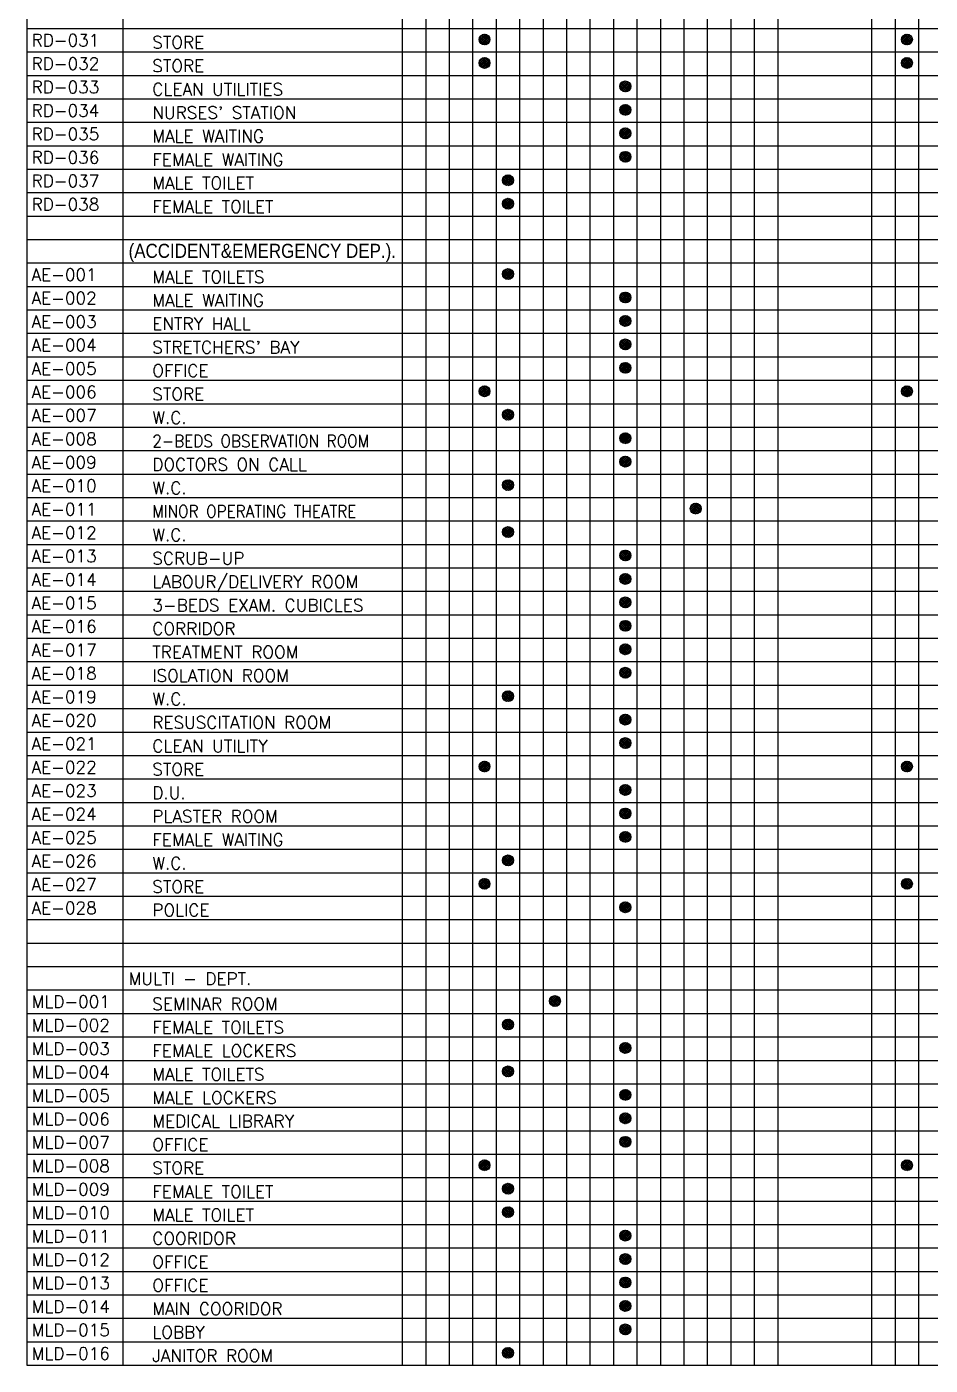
# Model space of a CAD drawing. Extents: x 290399 to 378179, y -92748 to -27662.
# Drawn here: x 290399 to 312344, y -92748 to -60217 of the extents above; entities that cross this region are included whole.
import ezdxf

# ---------------------------------------------------------------- set-up
doc = ezdxf.new("R2010")
doc.units = 0
doc.layers.get('0').update_dxf_attribs({"color": 4, "linetype": 'CONTINUOUS'})
doc.layers.add('TEXT', color=2, linetype='CONTINUOUS')
doc.styles.add('EBORD2', font='romand.shx')
doc.styles.add('STYLE1', font='')
doc.styles.get('STYLE1').set_extended_font_data('Andalus')

msp = doc.modelspace()

# ---------------------------------------------------------------- linework, layer by layer
at = {"color": 2}
for p, q in [((290399, -30233), (290399, -92748)), ((292734, -30233), (292734, -92748)), ((299519, -31943), (299519, -92748)), ((308639, -31943), (308639, -92748)), ((310919, -31943), (310919, -92748)), ((301386, -60540), (301531, -60396)), ((301391, -60489), (301480, -60401)), ((301555, -60654), (301391, -60490)), ((301395, -60577), (301568, -60405)), ((301587, -60640), (301405, -60458)), ((301412, -60607), (301597, -60421)), ((301613, -60620), (301426, -60433)), ((301435, -60630), (301621, -60444)), ((301633, -60594), (301452, -60413)), ((301463, -60648), (301638, -60472)), ((301646, -60561), (301485, -60399)), ((301650, -60519), (301527, -60395)), ((301618, -60441), (301605, -60427)), ((311647, -60509), (311759, -60396)), ((311648, -60553), (311804, -60398)), ((311833, -60648), (311658, -60473)), ((311660, -60588), (311838, -60410)), ((311861, -60630), (311675, -60444)), ((311679, -60615), (311866, -60428)), ((311884, -60607), (311699, -60422)), ((311703, -60637), (311887, -60453)), ((311901, -60577), (311728, -60405)), ((311734, -60652), (311903, -60483)), ((311910, -60541), (311765, -60396)), ((311905, -60490), (311816, -60401)), ((301515, -60660), (301386, -60531)), ((301449, -60640), (301405, -60596)), ((301499, -60658), (301649, -60508)), ((301546, -60657), (301647, -60556)), ((311797, -60658), (311647, -60508)), ((311749, -60657), (311649, -60556)), ((311773, -60660), (311910, -60522)), ((311828, -60650), (311901, -60578)), ((301386, -61110), (301531, -60966)), ((301515, -61230), (301386, -61101)), ((301391, -61059), (301480, -60971)), ((301555, -61224), (301391, -61060)), ((301395, -61147), (301568, -60975)), ((301587, -61210), (301405, -61028)), ((301412, -61177), (301597, -60991)), ((301613, -61190), (301426, -61003)), ((301435, -61200), (301621, -61014)), ((301633, -61164), (301452, -60983)), ((301463, -61218), (301638, -61042)), ((301646, -61131), (301485, -60969)), ((301499, -61228), (301649, -61078)), ((301650, -61089), (301527, -60965)), ((301546, -61227), (301647, -61126)), ((301618, -61011), (301605, -60997)), ((311647, -61079), (311759, -60966)), ((311797, -61228), (311647, -61078)), ((311648, -61123), (311804, -60968)), ((311749, -61227), (311649, -61126)), ((311833, -61218), (311658, -61043)), ((311660, -61158), (311838, -60980)), ((311861, -61200), (311675, -61014)), ((311679, -61185), (311866, -60998)), ((311884, -61177), (311699, -60992)), ((311703, -61207), (311887, -61023)), ((311901, -61147), (311728, -60975)), ((311734, -61222), (311903, -61053)), ((311910, -61111), (311765, -60966)), ((311773, -61230), (311910, -61092)), ((311905, -61060), (311816, -60971)), ((311828, -61220), (311901, -61148)), ((301449, -61210), (301405, -61166)), ((304806, -61662), (304933, -61535)), ((304918, -61798), (304807, -61687)), ((304963, -61797), (304808, -61642)), ((304811, -61703), (304974, -61540)), ((304998, -61786), (304820, -61608)), ((304825, -61736), (305006, -61554)), ((304828, -61594), (304865, -61557)), ((305025, -61767), (304838, -61580)), ((304845, -61761), (305032, -61574)), ((305047, -61743), (304863, -61559)), ((304871, -61781), (305052, -61600)), ((305063, -61712), (304893, -61543)), ((304903, -61795), (305066, -61633)), ((305070, -61674), (304932, -61535)), ((304945, -61800), (305070, -61674)), ((305061, -61619), (304987, -61544)), ((305017, -61774), (305045, -61746)), ((304806, -62232), (304933, -62105)), ((304811, -62273), (304974, -62110)), ((304825, -62306), (305006, -62124)), ((304828, -62164), (304865, -62127)), ((305047, -62313), (304863, -62129)), ((305063, -62282), (304893, -62113)), ((305070, -62244), (304932, -62105)), ((305061, -62189), (304987, -62114)), ((304918, -62368), (304807, -62257)), ((304963, -62367), (304808, -62212)), ((304998, -62356), (304820, -62178)), ((305025, -62337), (304838, -62150)), ((304845, -62331), (305032, -62144)), ((304871, -62351), (305052, -62170)), ((304903, -62365), (305066, -62203)), ((304945, -62370), (305070, -62244)), ((305017, -62344), (305045, -62316)), ((304806, -62802), (304933, -62675)), ((304963, -62937), (304808, -62782)), ((304811, -62843), (304974, -62680)), ((304998, -62926), (304820, -62748)), ((304825, -62876), (305006, -62694)), ((304828, -62734), (304865, -62697)), ((305025, -62907), (304838, -62720)), ((304845, -62901), (305032, -62714)), ((305047, -62883), (304863, -62699)), ((304871, -62921), (305052, -62740)), ((305063, -62852), (304893, -62683)), ((304903, -62935), (305066, -62773)), ((305070, -62814), (304932, -62675)), ((305061, -62759), (304987, -62684)), ((304918, -62938), (304807, -62827)), ((304945, -62940), (305070, -62814)), ((305017, -62914), (305045, -62886)), ((304806, -63372), (304933, -63245)), ((304918, -63508), (304807, -63397)), ((304963, -63507), (304808, -63352)), ((304811, -63413), (304974, -63250)), ((304998, -63496), (304820, -63318)), ((304825, -63446), (305006, -63264)), ((304828, -63304), (304865, -63267)), ((305025, -63477), (304838, -63290)), ((304845, -63471), (305032, -63284)), ((305047, -63453), (304863, -63269)), ((304871, -63491), (305052, -63310)), ((305063, -63422), (304893, -63253)), ((304903, -63505), (305066, -63343)), ((305070, -63384), (304932, -63245)), ((304945, -63510), (305070, -63384)), ((305061, -63329), (304987, -63254)), ((305017, -63484), (305045, -63456)), ((301956, -63943), (302084, -63815)), ((302102, -64079), (301956, -63934)), ((301961, -63984), (302125, -63820)), ((302051, -64075), (301961, -63984)), ((302139, -64070), (301966, -63897)), ((301975, -64016), (302157, -63834)), ((301977, -63876), (302016, -63836)), ((302168, -64053), (301983, -63868)), ((301995, -64042), (302182, -63855)), ((302191, -64030), (302005, -63844)), ((302021, -64062), (302202, -63881)), ((302209, -64002), (302034, -63827)), ((302054, -64075), (302216, -63913)), ((302219, -63966), (302070, -63816)), ((302096, -64080), (302220, -63955)), ((302217, -63918), (302118, -63818)), ((302169, -64052), (302193, -64028)), ((301956, -64513), (302084, -64385)), ((301961, -64554), (302125, -64390)), ((301975, -64586), (302157, -64404)), ((301977, -64446), (302016, -64406)), ((302209, -64572), (302034, -64397)), ((302219, -64536), (302070, -64386)), ((302217, -64488), (302118, -64388)), ((302102, -64649), (301956, -64504)), ((302051, -64645), (301961, -64554)), ((302139, -64640), (301966, -64467)), ((302168, -64623), (301983, -64438)), ((301995, -64612), (302182, -64425)), ((302191, -64600), (302005, -64414)), ((302021, -64632), (302202, -64451)), ((302054, -64645), (302216, -64483)), ((302096, -64650), (302220, -64525)), ((302169, -64622), (302193, -64598)), ((301956, -66223), (302084, -66095)), ((302102, -66359), (301956, -66214)), ((301961, -66264), (302125, -66100)), ((302051, -66355), (301961, -66264)), ((302139, -66350), (301966, -66177)), ((301975, -66296), (302157, -66114)), ((301977, -66156), (302016, -66116)), ((302168, -66333), (301983, -66148)), ((301995, -66322), (302182, -66135)), ((302191, -66310), (302005, -66124)), ((302021, -66342), (302202, -66161)), ((302209, -66282), (302034, -66107)), ((302054, -66355), (302216, -66193)), ((302219, -66246), (302070, -66096)), ((302096, -66360), (302220, -66235)), ((302217, -66198), (302118, -66098)), ((302169, -66332), (302193, -66308)), ((304806, -66792), (304933, -66665)), ((304811, -66833), (304974, -66670)), ((304825, -66866), (305006, -66684)), ((304828, -66724), (304865, -66687)), ((305063, -66842), (304893, -66673)), ((305070, -66804), (304932, -66665)), ((305061, -66749), (304987, -66674)), ((304918, -66928), (304807, -66817)), ((304963, -66927), (304808, -66772)), ((304998, -66916), (304820, -66738)), ((305025, -66897), (304838, -66710)), ((304845, -66891), (305032, -66704)), ((305047, -66873), (304863, -66689)), ((304871, -66911), (305052, -66730)), ((304903, -66925), (305066, -66763)), ((304945, -66930), (305070, -66804)), ((305017, -66904), (305045, -66876)), ((304806, -67362), (304933, -67235)), ((304811, -67403), (304974, -67240)), ((304998, -67486), (304820, -67308)), ((304825, -67436), (305006, -67254)), ((304828, -67294), (304865, -67257)), ((305025, -67467), (304838, -67280)), ((304845, -67461), (305032, -67274)), ((305047, -67443), (304863, -67259)), ((304871, -67481), (305052, -67300)), ((305063, -67412), (304893, -67243)), ((304903, -67495), (305066, -67333)), ((305070, -67374), (304932, -67235)), ((305061, -67319), (304987, -67244)), ((304918, -67498), (304807, -67387)), ((304963, -67497), (304808, -67342)), ((304945, -67500), (305070, -67374)), ((305017, -67474), (305045, -67446)), ((304806, -67932), (304933, -67805)), ((304918, -68068), (304807, -67957)), ((304963, -68067), (304808, -67912)), ((304811, -67973), (304974, -67810)), ((304998, -68056), (304820, -67878)), ((304825, -68006), (305006, -67824)), ((304828, -67864), (304865, -67827)), ((305025, -68037), (304838, -67850)), ((304845, -68031), (305032, -67844)), ((305047, -68013), (304863, -67829)), ((304871, -68051), (305052, -67870)), ((305063, -67982), (304893, -67813)), ((304903, -68065), (305066, -67903)), ((305070, -67944), (304932, -67805)), ((304945, -68070), (305070, -67944)), ((305061, -67889), (304987, -67814)), ((305017, -68044), (305045, -68016)), ((304806, -68502), (304933, -68375)), ((304918, -68638), (304807, -68527)), ((304963, -68637), (304808, -68482)), ((304811, -68543), (304974, -68380)), ((304998, -68626), (304820, -68448)), ((304825, -68576), (305006, -68394)), ((304828, -68434), (304865, -68397)), ((305025, -68607), (304838, -68420)), ((304845, -68601), (305032, -68414)), ((305047, -68583), (304863, -68399)), ((304871, -68621), (305052, -68440)), ((305063, -68552), (304893, -68383)), ((304903, -68635), (305066, -68473)), ((305070, -68514), (304932, -68375)), ((304945, -68640), (305070, -68514)), ((305061, -68459), (304987, -68384)), ((305017, -68614), (305045, -68586)), ((301386, -69090), (301531, -68946)), ((301391, -69039), (301480, -68951)), ((301395, -69127), (301568, -68955)), ((301633, -69144), (301452, -68963)), ((301646, -69111), (301485, -68949)), ((301650, -69069), (301527, -68945)), ((311647, -69059), (311759, -68946)), ((311648, -69103), (311804, -68948)), ((311660, -69138), (311838, -68960)), ((311901, -69127), (311728, -68955)), ((311910, -69091), (311765, -68946)), ((311905, -69040), (311816, -68951)), ((301515, -69210), (301386, -69081)), ((301555, -69204), (301391, -69040)), ((301587, -69190), (301405, -69008)), ((301449, -69190), (301405, -69146)), ((301412, -69157), (301597, -68971)), ((301613, -69170), (301426, -68983)), ((301435, -69180), (301621, -68994)), ((301463, -69198), (301638, -69022)), ((301499, -69208), (301649, -69058)), ((301546, -69207), (301647, -69106)), ((301618, -68991), (301605, -68977)), ((311797, -69208), (311647, -69058)), ((311749, -69207), (311649, -69106)), ((311833, -69198), (311658, -69023)), ((311861, -69180), (311675, -68994)), ((311679, -69165), (311866, -68978)), ((311884, -69157), (311699, -68972)), ((311703, -69187), (311887, -69003)), ((311734, -69202), (311903, -69033)), ((311773, -69210), (311910, -69072)), ((311828, -69200), (311901, -69128)), ((301956, -69643), (302084, -69515)), ((301961, -69684), (302125, -69520)), ((302139, -69770), (301966, -69597)), ((301975, -69716), (302157, -69534)), ((301977, -69576), (302016, -69536)), ((302168, -69753), (301983, -69568)), ((301995, -69742), (302182, -69555)), ((302191, -69730), (302005, -69544)), ((302021, -69762), (302202, -69581)), ((302209, -69702), (302034, -69527)), ((302054, -69775), (302216, -69613)), ((302219, -69666), (302070, -69516)), ((302217, -69618), (302118, -69518)), ((302102, -69779), (301956, -69634)), ((302051, -69775), (301961, -69684)), ((302096, -69780), (302220, -69655)), ((302169, -69752), (302193, -69728)), ((304806, -70212), (304933, -70085)), ((304918, -70348), (304807, -70237)), ((304963, -70347), (304808, -70192)), ((304811, -70253), (304974, -70090)), ((304998, -70336), (304820, -70158)), ((304825, -70286), (305006, -70104)), ((304828, -70144), (304865, -70107)), ((305025, -70317), (304838, -70130)), ((304845, -70311), (305032, -70124)), ((305047, -70293), (304863, -70109)), ((304871, -70331), (305052, -70150)), ((305063, -70262), (304893, -70093)), ((304903, -70345), (305066, -70183)), ((305070, -70224), (304932, -70085)), ((304945, -70350), (305070, -70224)), ((305061, -70169), (304987, -70094)), ((305017, -70324), (305045, -70296)), ((304806, -70782), (304933, -70655)), ((304918, -70918), (304807, -70807)), ((304963, -70917), (304808, -70762)), ((304811, -70823), (304974, -70660)), ((304998, -70906), (304820, -70728)), ((304825, -70856), (305006, -70674)), ((304828, -70714), (304865, -70677)), ((305025, -70887), (304838, -70700)), ((304845, -70881), (305032, -70694)), ((305047, -70863), (304863, -70679)), ((304871, -70901), (305052, -70720)), ((305063, -70832), (304893, -70663)), ((304903, -70915), (305066, -70753)), ((305070, -70794), (304932, -70655)), ((304945, -70920), (305070, -70794)), ((305061, -70739), (304987, -70664)), ((305017, -70894), (305045, -70866)), ((301956, -71353), (302084, -71225)), ((301961, -71394), (302125, -71230)), ((302209, -71412), (302034, -71237)), ((302219, -71376), (302070, -71226)), ((302217, -71328), (302118, -71228)), ((302102, -71489), (301956, -71344)), ((302051, -71485), (301961, -71394)), ((302139, -71480), (301966, -71307)), ((301975, -71426), (302157, -71244)), ((301977, -71286), (302016, -71246)), ((302168, -71463), (301983, -71278)), ((301995, -71452), (302182, -71265)), ((302191, -71440), (302005, -71254)), ((302021, -71472), (302202, -71291)), ((302054, -71485), (302216, -71323)), ((302096, -71490), (302220, -71365)), ((302169, -71462), (302193, -71438)), ((306517, -71943), (306664, -71796)), ((306517, -71943), (306664, -71796)), ((306520, -71893), (306614, -71800)), ((306520, -71893), (306614, -71800)), ((306686, -72054), (306521, -71890)), ((306686, -72054), (306521, -71890)), ((306526, -71979), (306700, -71806)), ((306526, -71979), (306700, -71806)), ((306718, -72040), (306535, -71858)), ((306718, -72040), (306535, -71858)), ((306543, -72008), (306729, -71823)), ((306543, -72008), (306729, -71823)), ((306743, -72020), (306556, -71832)), ((306743, -72020), (306556, -71832)), ((306566, -72032), (306752, -71846)), ((306566, -72032), (306752, -71846)), ((306763, -71993), (306582, -71813)), ((306763, -71993), (306582, -71813)), ((306595, -72049), (306769, -71875)), ((306595, -72049), (306769, -71875)), ((306776, -71961), (306615, -71799)), ((306776, -71961), (306615, -71799)), ((306780, -71919), (306657, -71795)), ((306780, -71919), (306657, -71795)), ((306745, -71837), (306738, -71830)), ((306745, -71837), (306738, -71830)), ((306645, -72060), (306516, -71931)), ((306645, -72060), (306516, -71931)), ((306580, -72041), (306535, -71995)), ((306580, -72041), (306535, -71995)), ((306631, -72059), (306779, -71911)), ((306631, -72059), (306779, -71911)), ((306680, -72056), (306776, -71960)), ((306680, -72056), (306776, -71960)), ((301956, -72493), (302084, -72365)), ((302102, -72629), (301956, -72484)), ((301961, -72534), (302125, -72370)), ((302051, -72625), (301961, -72534)), ((302139, -72620), (301966, -72447)), ((301975, -72566), (302157, -72384)), ((301977, -72426), (302016, -72386)), ((302168, -72603), (301983, -72418)), ((301995, -72592), (302182, -72405)), ((302191, -72580), (302005, -72394)), ((302021, -72612), (302202, -72431)), ((302209, -72552), (302034, -72377)), ((302054, -72625), (302216, -72463)), ((302219, -72516), (302070, -72366)), ((302096, -72630), (302220, -72505)), ((302217, -72468), (302118, -72368)), ((302169, -72602), (302193, -72578)), ((304806, -73062), (304933, -72935)), ((304918, -73198), (304807, -73087)), ((304963, -73197), (304808, -73042)), ((304811, -73103), (304974, -72940)), ((304998, -73186), (304820, -73008)), ((304825, -73136), (305006, -72954)), ((304828, -72994), (304865, -72957)), ((305025, -73167), (304838, -72980)), ((304845, -73161), (305032, -72974)), ((305047, -73143), (304863, -72959)), ((304871, -73181), (305052, -73000)), ((305063, -73112), (304893, -72943)), ((304903, -73195), (305066, -73033)), ((305070, -73074), (304932, -72935)), ((304945, -73200), (305070, -73074)), ((305061, -73019), (304987, -72944)), ((305017, -73174), (305045, -73146)), ((304806, -73632), (304933, -73505)), ((304811, -73673), (304974, -73510)), ((305063, -73682), (304893, -73513)), ((305070, -73644), (304932, -73505)), ((305061, -73589), (304987, -73514)), ((304918, -73768), (304807, -73657)), ((304963, -73767), (304808, -73612)), ((304998, -73756), (304820, -73578)), ((304825, -73706), (305006, -73524)), ((304828, -73564), (304865, -73527)), ((305025, -73737), (304838, -73550)), ((304845, -73731), (305032, -73544)), ((305047, -73713), (304863, -73529)), ((304871, -73751), (305052, -73570)), ((304903, -73765), (305066, -73603)), ((304945, -73770), (305070, -73644)), ((305017, -73744), (305045, -73716)), ((304806, -74202), (304933, -74075)), ((304811, -74243), (304974, -74080)), ((304998, -74326), (304820, -74148)), ((304825, -74276), (305006, -74094)), ((304828, -74134), (304865, -74097)), ((305025, -74307), (304838, -74120)), ((304845, -74301), (305032, -74114)), ((305047, -74283), (304863, -74099)), ((304871, -74321), (305052, -74140)), ((305063, -74252), (304893, -74083)), ((305070, -74214), (304932, -74075)), ((305061, -74159), (304987, -74084)), ((304918, -74338), (304807, -74227)), ((304963, -74337), (304808, -74182)), ((304903, -74335), (305066, -74173)), ((304945, -74340), (305070, -74214)), ((305017, -74314), (305045, -74286)), ((304806, -74772), (304933, -74645)), ((304918, -74908), (304807, -74797)), ((304963, -74907), (304808, -74752)), ((304811, -74813), (304974, -74650)), ((304998, -74896), (304820, -74718)), ((304825, -74846), (305006, -74664)), ((304828, -74704), (304865, -74667)), ((305025, -74877), (304838, -74690)), ((304845, -74871), (305032, -74684)), ((305047, -74853), (304863, -74669)), ((304871, -74891), (305052, -74710)), ((305063, -74822), (304893, -74653)), ((304903, -74905), (305066, -74743)), ((305070, -74784), (304932, -74645)), ((304945, -74910), (305070, -74784)), ((305061, -74729), (304987, -74654)), ((305017, -74884), (305045, -74856)), ((304806, -75342), (304933, -75215)), ((304918, -75478), (304807, -75367)), ((304963, -75477), (304808, -75322)), ((304811, -75383), (304974, -75220)), ((304998, -75466), (304820, -75288)), ((304825, -75416), (305006, -75234)), ((304828, -75274), (304865, -75237)), ((305025, -75447), (304838, -75260)), ((304845, -75441), (305032, -75254)), ((305047, -75423), (304863, -75239)), ((304871, -75461), (305052, -75280)), ((305063, -75392), (304893, -75223)), ((304903, -75475), (305066, -75313)), ((305070, -75354), (304932, -75215)), ((304945, -75480), (305070, -75354)), ((305061, -75299), (304987, -75224)), ((305017, -75454), (305045, -75426)), ((304806, -75912), (304933, -75785)), ((304811, -75953), (304974, -75790)), ((305063, -75962), (304893, -75793)), ((305070, -75924), (304932, -75785)), ((305061, -75869), (304987, -75794)), ((304918, -76048), (304807, -75937)), ((304963, -76047), (304808, -75892)), ((304998, -76036), (304820, -75858)), ((304825, -75986), (305006, -75804)), ((304828, -75844), (304865, -75807)), ((305025, -76017), (304838, -75830)), ((304845, -76011), (305032, -75824)), ((305047, -75993), (304863, -75809)), ((304871, -76031), (305052, -75850)), ((304903, -76045), (305066, -75883)), ((304945, -76050), (305070, -75924)), ((305017, -76024), (305045, -75996)), ((301956, -76483), (302084, -76355)), ((301961, -76524), (302125, -76360)), ((302139, -76610), (301966, -76437)), ((301975, -76556), (302157, -76374)), ((301977, -76416), (302016, -76376)), ((302168, -76593), (301983, -76408)), ((301995, -76582), (302182, -76395)), ((302191, -76570), (302005, -76384)), ((302021, -76602), (302202, -76421)), ((302209, -76542), (302034, -76367)), ((302219, -76506), (302070, -76356)), ((302217, -76458), (302118, -76358)), ((302102, -76619), (301956, -76474)), ((302051, -76615), (301961, -76524)), ((302054, -76615), (302216, -76453)), ((302096, -76620), (302220, -76495)), ((302169, -76592), (302193, -76568)), ((304806, -77052), (304933, -76925)), ((304918, -77188), (304807, -77077)), ((304963, -77187), (304808, -77032)), ((304811, -77093), (304974, -76930)), ((304998, -77176), (304820, -76998)), ((304825, -77126), (305006, -76944)), ((304828, -76984), (304865, -76947)), ((305025, -77157), (304838, -76970)), ((304845, -77151), (305032, -76964)), ((305047, -77133), (304863, -76949)), ((304871, -77171), (305052, -76990)), ((305063, -77102), (304893, -76933)), ((304903, -77185), (305066, -77023)), ((305070, -77064), (304932, -76925)), ((304945, -77190), (305070, -77064)), ((305061, -77009), (304987, -76934)), ((305017, -77164), (305045, -77136)), ((304806, -77622), (304933, -77495)), ((304918, -77758), (304807, -77647)), ((304963, -77757), (304808, -77602)), ((304811, -77663), (304974, -77500)), ((304998, -77746), (304820, -77568)), ((304825, -77696), (305006, -77514)), ((304828, -77554), (304865, -77517)), ((305025, -77727), (304838, -77540)), ((304845, -77721), (305032, -77534)), ((305047, -77703), (304863, -77519)), ((304871, -77741), (305052, -77560)), ((305063, -77672), (304893, -77503)), ((304903, -77755), (305066, -77593)), ((305070, -77634), (304932, -77495)), ((304945, -77760), (305070, -77634)), ((305061, -77579), (304987, -77504)), ((305017, -77734), (305045, -77706)), ((301386, -78210), (301531, -78066)), ((301391, -78159), (301480, -78071)), ((301646, -78231), (301485, -78069)), ((301650, -78189), (301527, -78065)), ((311647, -78179), (311759, -78066)), ((311648, -78223), (311804, -78068)), ((311910, -78211), (311765, -78066)), ((311905, -78160), (311816, -78071)), ((301515, -78330), (301386, -78201)), ((301555, -78324), (301391, -78160)), ((301395, -78247), (301568, -78075)), ((301587, -78310), (301405, -78128)), ((301449, -78310), (301405, -78266)), ((301412, -78277), (301597, -78091)), ((301613, -78290), (301426, -78103)), ((301435, -78300), (301621, -78114)), ((301633, -78264), (301452, -78083)), ((301463, -78318), (301638, -78142)), ((301499, -78328), (301649, -78178)), ((301546, -78327), (301647, -78226)), ((301618, -78111), (301605, -78097)), ((311797, -78328), (311647, -78178)), ((311749, -78327), (311649, -78226)), ((311833, -78318), (311658, -78143)), ((311660, -78258), (311838, -78080)), ((311861, -78300), (311675, -78114)), ((311679, -78285), (311866, -78098)), ((311884, -78277), (311699, -78092)), ((311703, -78307), (311887, -78123)), ((311901, -78247), (311728, -78075)), ((311734, -78322), (311903, -78153)), ((311773, -78330), (311910, -78192)), ((311828, -78320), (311901, -78248)), ((304806, -78762), (304933, -78635)), ((304811, -78803), (304974, -78640)), ((304998, -78886), (304820, -78708)), ((304825, -78836), (305006, -78654)), ((304828, -78694), (304865, -78657)), ((305025, -78867), (304838, -78680)), ((304845, -78861), (305032, -78674)), ((305047, -78843), (304863, -78659)), ((304871, -78881), (305052, -78700)), ((305063, -78812), (304893, -78643)), ((305070, -78774), (304932, -78635)), ((305061, -78719), (304987, -78644)), ((304918, -78898), (304807, -78787)), ((304963, -78897), (304808, -78742)), ((304903, -78895), (305066, -78733)), ((304945, -78900), (305070, -78774)), ((305017, -78874), (305045, -78846)), ((304806, -79332), (304933, -79205)), ((304918, -79468), (304807, -79357)), ((304963, -79467), (304808, -79312)), ((304811, -79373), (304974, -79210)), ((304998, -79456), (304820, -79278)), ((304825, -79406), (305006, -79224)), ((304828, -79264), (304865, -79227)), ((305025, -79437), (304838, -79250)), ((304845, -79431), (305032, -79244)), ((305047, -79413), (304863, -79229)), ((304871, -79451), (305052, -79270)), ((305063, -79382), (304893, -79213)), ((304903, -79465), (305066, -79303)), ((305070, -79344), (304932, -79205)), ((304945, -79470), (305070, -79344)), ((305061, -79289), (304987, -79214)), ((305017, -79444), (305045, -79416)), ((304806, -79902), (304933, -79775)), ((304918, -80038), (304807, -79927)), ((304963, -80037), (304808, -79882)), ((304811, -79943), (304974, -79780)), ((304998, -80026), (304820, -79848)), ((304825, -79976), (305006, -79794)), ((304828, -79834), (304865, -79797)), ((305025, -80007), (304838, -79820)), ((304845, -80001), (305032, -79814)), ((305047, -79983), (304863, -79799)), ((304871, -80021), (305052, -79840)), ((305063, -79952), (304893, -79783)), ((304903, -80035), (305066, -79873)), ((305070, -79914), (304932, -79775)), ((304945, -80040), (305070, -79914)), ((305061, -79859), (304987, -79784)), ((305017, -80014), (305045, -79986)), ((301956, -80473), (302084, -80345)), ((301961, -80514), (302125, -80350)), ((302219, -80496), (302070, -80346)), ((302217, -80448), (302118, -80348)), ((302102, -80609), (301956, -80464)), ((302051, -80605), (301961, -80514)), ((302139, -80600), (301966, -80427)), ((301975, -80546), (302157, -80364)), ((301977, -80406), (302016, -80366)), ((302168, -80583), (301983, -80398)), ((301995, -80572), (302182, -80385)), ((302191, -80560), (302005, -80374)), ((302021, -80592), (302202, -80411)), ((302209, -80532), (302034, -80357)), ((302054, -80605), (302216, -80443)), ((302096, -80610), (302220, -80485)), ((302169, -80582), (302193, -80558)), ((301386, -81060), (301531, -80916)), ((301391, -81009), (301480, -80921)), ((301395, -81097), (301568, -80925)), ((301587, -81160), (301405, -80978)), ((301412, -81127), (301597, -80941)), ((301613, -81140), (301426, -80953)), ((301435, -81150), (301621, -80964)), ((301633, -81114), (301452, -80933)), ((301463, -81168), (301638, -80992)), ((301646, -81081), (301485, -80919)), ((301650, -81039), (301527, -80915)), ((301618, -80961), (301605, -80947)), ((311647, -81029), (311759, -80916)), ((311648, -81073), (311804, -80918)), ((311833, -81168), (311658, -80993)), ((311660, -81108), (311838, -80930)), ((311861, -81150), (311675, -80964)), ((311679, -81135), (311866, -80948)), ((311884, -81127), (311699, -80942)), ((311703, -81157), (311887, -80973)), ((311901, -81097), (311728, -80925)), ((311910, -81061), (311765, -80916)), ((311905, -81010), (311816, -80921)), ((301515, -81180), (301386, -81051)), ((301555, -81174), (301391, -81010)), ((301449, -81160), (301405, -81116)), ((301499, -81178), (301649, -81028)), ((301546, -81177), (301647, -81076)), ((311797, -81178), (311647, -81028)), ((311749, -81177), (311649, -81076)), ((311734, -81172), (311903, -81003)), ((311773, -81180), (311910, -81042)), ((311828, -81170), (311901, -81098)), ((304806, -81612), (304933, -81485)), ((304918, -81748), (304807, -81637)), ((304963, -81747), (304808, -81592)), ((304811, -81653), (304974, -81490)), ((304998, -81736), (304820, -81558)), ((304825, -81686), (305006, -81504)), ((304828, -81544), (304865, -81507)), ((305025, -81717), (304838, -81530)), ((304845, -81711), (305032, -81524)), ((305047, -81693), (304863, -81509)), ((304871, -81731), (305052, -81550)), ((305063, -81662), (304893, -81493)), ((304903, -81745), (305066, -81583)), ((305070, -81624), (304932, -81485)), ((304945, -81750), (305070, -81624)), ((305061, -81569), (304987, -81494)), ((305017, -81724), (305045, -81696)), ((303096, -83892), (303223, -83765)), ((303208, -84028), (303097, -83917)), ((303253, -84027), (303098, -83872)), ((303101, -83933), (303264, -83770)), ((303288, -84016), (303110, -83838)), ((303115, -83966), (303296, -83784)), ((303118, -83824), (303155, -83787)), ((303315, -83997), (303128, -83810)), ((303135, -83991), (303322, -83804)), ((303337, -83973), (303153, -83789)), ((303161, -84011), (303342, -83830)), ((303353, -83942), (303183, -83773)), ((303193, -84025), (303356, -83863)), ((303360, -83904), (303222, -83765)), ((303235, -84030), (303360, -83904)), ((303351, -83849), (303277, -83774)), ((303307, -84004), (303335, -83976)), ((301956, -84463), (302084, -84335)), ((302102, -84599), (301956, -84454)), ((301961, -84504), (302125, -84340)), ((302051, -84595), (301961, -84504)), ((302139, -84590), (301966, -84417)), ((301975, -84536), (302157, -84354)), ((301977, -84396), (302016, -84356)), ((302168, -84573), (301983, -84388)), ((301995, -84562), (302182, -84375)), ((302191, -84550), (302005, -84364)), ((302021, -84582), (302202, -84401)), ((302209, -84522), (302034, -84347)), ((302054, -84595), (302216, -84433)), ((302219, -84486), (302070, -84336)), ((302096, -84600), (302220, -84475)), ((302217, -84438), (302118, -84338)), ((302169, -84572), (302193, -84548)), ((304806, -85032), (304933, -84905)), ((305070, -85044), (304932, -84905)), ((304918, -85168), (304807, -85057)), ((304963, -85167), (304808, -85012)), ((304811, -85073), (304974, -84910)), ((304998, -85156), (304820, -84978)), ((304825, -85106), (305006, -84924)), ((304828, -84964), (304865, -84927)), ((305025, -85137), (304838, -84950)), ((304845, -85131), (305032, -84944)), ((305047, -85113), (304863, -84929)), ((304871, -85151), (305052, -84970)), ((305063, -85082), (304893, -84913)), ((304903, -85165), (305066, -85003)), ((304945, -85170), (305070, -85044)), ((305061, -84989), (304987, -84914)), ((305017, -85144), (305045, -85116)), ((301956, -85603), (302084, -85475)), ((301961, -85644), (302125, -85480)), ((301975, -85676), (302157, -85494)), ((301977, -85536), (302016, -85496)), ((302168, -85713), (301983, -85528)), ((301995, -85702), (302182, -85515)), ((302191, -85690), (302005, -85504)), ((302021, -85722), (302202, -85541)), ((302209, -85662), (302034, -85487)), ((302219, -85626), (302070, -85476)), ((302217, -85578), (302118, -85478)), ((302102, -85739), (301956, -85594)), ((302051, -85735), (301961, -85644)), ((302139, -85730), (301966, -85557)), ((302054, -85735), (302216, -85573)), ((302096, -85740), (302220, -85615)), ((302169, -85712), (302193, -85688)), ((304806, -86172), (304933, -86045)), ((304918, -86308), (304807, -86197)), ((304963, -86307), (304808, -86152)), ((304811, -86213), (304974, -86050)), ((304998, -86296), (304820, -86118)), ((304825, -86246), (305006, -86064)), ((304828, -86104), (304865, -86067)), ((305025, -86277), (304838, -86090)), ((304845, -86271), (305032, -86084)), ((305047, -86253), (304863, -86069)), ((304871, -86291), (305052, -86110)), ((305063, -86222), (304893, -86053)), ((304903, -86305), (305066, -86143)), ((305070, -86184), (304932, -86045)), ((304945, -86310), (305070, -86184)), ((305061, -86129), (304987, -86054)), ((305017, -86284), (305045, -86256)), ((304806, -86742), (304933, -86615)), ((304918, -86878), (304807, -86767)), ((304963, -86877), (304808, -86722)), ((304811, -86783), (304974, -86620)), ((304998, -86866), (304820, -86688)), ((304825, -86816), (305006, -86634)), ((304828, -86674), (304865, -86637)), ((305025, -86847), (304838, -86660)), ((304845, -86841), (305032, -86654)), ((305047, -86823), (304863, -86639)), ((304871, -86861), (305052, -86680)), ((305063, -86792), (304893, -86623)), ((304903, -86875), (305066, -86713)), ((305070, -86754), (304932, -86615)), ((304945, -86880), (305070, -86754)), ((305061, -86699), (304987, -86624)), ((305017, -86854), (305045, -86826)), ((304806, -87312), (304933, -87185)), ((304918, -87448), (304807, -87337)), ((304963, -87447), (304808, -87292)), ((304811, -87353), (304974, -87190)), ((304998, -87436), (304820, -87258)), ((304825, -87386), (305006, -87204)), ((304828, -87244), (304865, -87207)), ((305025, -87417), (304838, -87230)), ((304845, -87411), (305032, -87224)), ((305047, -87393), (304863, -87209)), ((304871, -87431), (305052, -87250)), ((305063, -87362), (304893, -87193)), ((304903, -87445), (305066, -87283)), ((305070, -87324), (304932, -87185)), ((304945, -87450), (305070, -87324)), ((305061, -87269), (304987, -87194)), ((305017, -87424), (305045, -87396)), ((301386, -87900), (301531, -87756)), ((301391, -87849), (301480, -87761)), ((301395, -87937), (301568, -87765)), ((301587, -88000), (301405, -87818)), ((301412, -87967), (301597, -87781)), ((301613, -87980), (301426, -87793)), ((301435, -87990), (301621, -87804)), ((301633, -87954), (301452, -87773)), ((301463, -88008), (301638, -87832)), ((301646, -87921), (301485, -87759)), ((301650, -87879), (301527, -87755)), ((301618, -87801), (301605, -87787)), ((311647, -87869), (311759, -87756)), ((311648, -87913), (311804, -87758)), ((311833, -88008), (311658, -87833)), ((311660, -87948), (311838, -87770)), ((311861, -87990), (311675, -87804)), ((311679, -87975), (311866, -87788)), ((311884, -87967), (311699, -87782)), ((311703, -87997), (311887, -87813)), ((311901, -87937), (311728, -87765)), ((311910, -87901), (311765, -87756)), ((311905, -87850), (311816, -87761)), ((301515, -88020), (301386, -87891)), ((301555, -88014), (301391, -87850)), ((301449, -88000), (301405, -87956)), ((301499, -88018), (301649, -87868)), ((301546, -88017), (301647, -87916)), ((311797, -88018), (311647, -87868)), ((311749, -88017), (311649, -87916)), ((311734, -88012), (311903, -87843)), ((311773, -88020), (311910, -87882)), ((311828, -88010), (311901, -87938)), ((301956, -88453), (302084, -88325)), ((302102, -88589), (301956, -88444)), ((301961, -88494), (302125, -88330)), ((302139, -88580), (301966, -88407)), ((301975, -88526), (302157, -88344)), ((301977, -88386), (302016, -88346)), ((302168, -88563), (301983, -88378)), ((301995, -88552), (302182, -88365)), ((302191, -88540), (302005, -88354)), ((302021, -88572), (302202, -88391)), ((302209, -88512), (302034, -88337)), ((302054, -88585), (302216, -88423)), ((302219, -88476), (302070, -88326)), ((302096, -88590), (302220, -88465)), ((302217, -88428), (302118, -88328)), ((302051, -88585), (301961, -88494)), ((302169, -88562), (302193, -88538)), ((301956, -89023), (302084, -88895)), ((302102, -89159), (301956, -89014)), ((301961, -89064), (302125, -88900)), ((302051, -89155), (301961, -89064)), ((302139, -89150), (301966, -88977)), ((301975, -89096), (302157, -88914)), ((301977, -88956), (302016, -88916)), ((302168, -89133), (301983, -88948)), ((301995, -89122), (302182, -88935)), ((302191, -89110), (302005, -88924)), ((302021, -89142), (302202, -88961)), ((302209, -89082), (302034, -88907)), ((302054, -89155), (302216, -88993)), ((302219, -89046), (302070, -88896)), ((302096, -89160), (302220, -89035)), ((302217, -88998), (302118, -88898)), ((302169, -89132), (302193, -89108)), ((304806, -89592), (304933, -89465)), ((304918, -89728), (304807, -89617)), ((304963, -89727), (304808, -89572)), ((304811, -89633), (304974, -89470)), ((304998, -89716), (304820, -89538)), ((304825, -89666), (305006, -89484)), ((304828, -89524), (304865, -89487)), ((305025, -89697), (304838, -89510)), ((304845, -89691), (305032, -89504)), ((305047, -89673), (304863, -89489)), ((304871, -89711), (305052, -89530)), ((305063, -89642), (304893, -89473)), ((304903, -89725), (305066, -89563)), ((305070, -89604), (304932, -89465)), ((304945, -89730), (305070, -89604)), ((305061, -89549), (304987, -89474)), ((305017, -89704), (305045, -89676)), ((304806, -90162), (304933, -90035)), ((304811, -90203), (304974, -90040)), ((304998, -90286), (304820, -90108)), ((304825, -90236), (305006, -90054)), ((304828, -90094), (304865, -90057)), ((305025, -90267), (304838, -90080)), ((304845, -90261), (305032, -90074)), ((305047, -90243), (304863, -90059)), ((304871, -90281), (305052, -90100)), ((305063, -90212), (304893, -90043)), ((305070, -90174), (304932, -90035)), ((305061, -90119), (304987, -90044)), ((304918, -90298), (304807, -90187)), ((304963, -90297), (304808, -90142)), ((304903, -90295), (305066, -90133)), ((304945, -90300), (305070, -90174)), ((305017, -90274), (305045, -90246)), ((304806, -90732), (304933, -90605)), ((304918, -90868), (304807, -90757)), ((304963, -90867), (304808, -90712)), ((304811, -90773), (304974, -90610)), ((304998, -90856), (304820, -90678)), ((304825, -90806), (305006, -90624)), ((304828, -90664), (304865, -90627)), ((305025, -90837), (304838, -90650)), ((304845, -90831), (305032, -90644)), ((305047, -90813), (304863, -90629)), ((304871, -90851), (305052, -90670)), ((305063, -90782), (304893, -90613)), ((304903, -90865), (305066, -90703)), ((305070, -90744), (304932, -90605)), ((304945, -90870), (305070, -90744)), ((305061, -90689), (304987, -90614)), ((305017, -90844), (305045, -90816)), ((304806, -91302), (304933, -91175)), ((304918, -91438), (304807, -91327)), ((304963, -91437), (304808, -91282)), ((304811, -91343), (304974, -91180)), ((304998, -91426), (304820, -91248)), ((304825, -91376), (305006, -91194)), ((304828, -91234), (304865, -91197)), ((305025, -91407), (304838, -91220)), ((304845, -91401), (305032, -91214)), ((305047, -91383), (304863, -91199)), ((304871, -91421), (305052, -91240)), ((305063, -91352), (304893, -91183)), ((304903, -91435), (305066, -91273)), ((305070, -91314), (304932, -91175)), ((304945, -91440), (305070, -91314)), ((305061, -91259), (304987, -91184)), ((305017, -91414), (305045, -91386)), ((304806, -91872), (304933, -91745)), ((304918, -92008), (304807, -91897)), ((304963, -92007), (304808, -91852)), ((304811, -91913), (304974, -91750)), ((304998, -91996), (304820, -91818)), ((304825, -91946), (305006, -91764)), ((304828, -91804), (304865, -91767)), ((305025, -91977), (304838, -91790)), ((304845, -91971), (305032, -91784)), ((305047, -91953), (304863, -91769)), ((304871, -91991), (305052, -91810)), ((305063, -91922), (304893, -91753)), ((304903, -92005), (305066, -91843)), ((305070, -91884), (304932, -91745)), ((304945, -92010), (305070, -91884)), ((305061, -91829), (304987, -91754)), ((305017, -91984), (305045, -91956)), ((301956, -92443), (302084, -92315)), ((301961, -92484), (302125, -92320)), ((301975, -92516), (302157, -92334)), ((301977, -92376), (302016, -92336)), ((302168, -92553), (301983, -92368)), ((301995, -92542), (302182, -92355)), ((302191, -92530), (302005, -92344)), ((302021, -92562), (302202, -92381)), ((302209, -92502), (302034, -92327)), ((302219, -92466), (302070, -92316)), ((302217, -92418), (302118, -92318)), ((302102, -92579), (301956, -92434)), ((302051, -92575), (301961, -92484)), ((302139, -92570), (301966, -92397)), ((302054, -92575), (302216, -92413)), ((302096, -92580), (302220, -92455)), ((302169, -92552), (302193, -92528)), ((290399, -92748), (378179, -92748))]:
    msp.add_line(p, q, dxfattribs=at)
at = {"color": 5}
for p, q in [((300089, -31943), (300089, -92748)), ((300659, -31943), (300659, -92748)), ((301229, -31943), (301229, -92748)), ((301799, -31943), (301799, -92748)), ((302369, -31943), (302369, -92748)), ((302939, -31943), (302939, -92748)), ((303509, -31943), (303509, -92748)), ((304079, -31943), (304079, -92748)), ((304649, -31943), (304649, -92748)), ((305219, -31943), (305219, -92748)), ((305789, -31943), (305789, -92748)), ((306359, -31943), (306359, -92748)), ((306929, -31943), (306929, -92748)), ((307499, -31943), (307499, -92748)), ((308069, -31943), (308069, -92748)), ((311489, -31943), (311489, -92748)), ((312059, -31943), (312059, -92748)), ((290399, -60258), (378179, -60258)), ((290399, -60828), (378179, -60828)), ((290399, -61398), (378179, -61398)), ((290399, -61968), (378179, -61968)), ((290399, -62538), (378179, -62538)), ((290399, -63108), (378179, -63108)), ((290399, -63678), (378179, -63678)), ((290399, -64248), (378179, -64248)), ((290399, -64818), (378179, -64818)), ((290399, -65388), (378179, -65388)), ((290399, -65958), (378179, -65958)), ((290399, -66528), (378179, -66528)), ((290399, -67098), (378179, -67098)), ((290399, -67668), (378179, -67668)), ((290399, -68238), (378179, -68238)), ((290399, -68808), (378179, -68808)), ((290399, -69378), (378179, -69378)), ((290399, -69948), (378179, -69948)), ((290399, -70518), (378179, -70518)), ((290399, -71088), (378179, -71088)), ((290399, -71658), (378179, -71658)), ((290399, -72228), (378179, -72228)), ((290399, -72798), (378179, -72798)), ((290399, -73368), (378179, -73368)), ((290399, -73938), (378179, -73938)), ((290399, -74508), (378179, -74508)), ((290399, -75078), (378179, -75078)), ((290399, -75648), (378179, -75648)), ((290399, -75648), (378179, -75648)), ((290399, -76218), (378179, -76218)), ((290399, -76788), (378179, -76788)), ((290399, -77358), (378179, -77358)), ((290399, -77358), (378179, -77358)), ((290399, -77928), (378179, -77928)), ((290399, -77928), (378179, -77928)), ((290399, -78498), (378179, -78498)), ((290399, -78498), (378179, -78498)), ((290399, -79068), (378179, -79068)), ((290399, -79068), (378179, -79068)), ((290399, -79638), (378179, -79638)), ((290399, -79638), (378179, -79638)), ((290399, -80208), (378179, -80208)), ((290399, -80778), (378179, -80778)), ((290399, -81348), (378179, -81348)), ((290399, -81918), (378179, -81918)), ((290399, -82488), (378179, -82488)), ((290399, -83058), (378179, -83058)), ((290399, -83628), (378179, -83628)), ((290399, -84198), (378179, -84198)), ((290399, -84768), (378179, -84768)), ((290399, -85338), (378179, -85338)), ((290399, -85908), (378179, -85908)), ((290399, -86478), (378179, -86478)), ((290399, -87048), (378179, -87048)), ((290399, -87618), (378179, -87618)), ((290399, -88188), (378179, -88188)), ((290399, -88758), (378179, -88758)), ((290399, -89328), (378179, -89328)), ((290399, -89898), (378179, -89898)), ((290399, -90468), (378179, -90468)), ((290399, -91038), (378179, -91038)), ((290399, -91608), (378179, -91608)), ((290399, -92178), (378179, -92178))]:
    msp.add_line(p, q, dxfattribs=at)
at = {"color": 2}
for centre in [(301518, -60527), (311778, -60527), (301518, -61097), (311778, -61097), (304938, -61667), (304938, -62237), (304938, -62807), (304938, -63377), (302088, -63947), (302088, -64517), (302088, -66227), (304938, -66797), (304938, -67367), (304938, -67937), (304938, -68507), (301518, -69077), (311778, -69077), (302088, -69647), (304938, -70217), (304938, -70787), (302088, -71357), (306648, -71927), (302088, -72497), (304938, -73067), (304938, -73637), (304938, -74207), (304938, -74777), (304938, -75347), (304938, -75917), (302088, -76487), (304938, -77057), (304938, -77627), (301518, -78197), (311778, -78197), (304938, -78767), (304938, -79337), (304938, -79907), (302088, -80477), (301518, -81047), (311778, -81047), (304938, -81617), (303228, -83897), (302088, -84467), (304938, -85037), (302088, -85607), (304938, -86177), (304938, -86747), (304938, -87317), (301518, -87887), (311778, -87887), (302088, -88457), (302088, -89027), (304938, -89597), (304938, -90167), (304938, -90737), (304938, -91307), (304938, -91877), (302088, -92447)]:
    msp.add_circle(centre, 132, dxfattribs=at)

# ---------------------------------------------------------------- texts
at = {"color": 2, "style": 'EBORD2'}
for s, p in [('RD-031', (290515, -60693)), ('STORE', (293448, -60746)), ('RD-032', (290515, -61263)), ('STORE', (293448, -61316)), ('RD-033', (290515, -61833)), ('CLEAN UTILITIES', (293448, -61886)), ('RD-034', (290515, -62403)), ("NURSES' STATION", (293448, -62456)), ('RD-035', (290515, -62973)), ('MALE WAITING', (293448, -63026)), ('RD-036', (290515, -63543)), ('FEMALE WAITING', (293448, -63596)), ('RD-037', (290515, -64113)), ('MALE TOILET', (293448, -64166)), ('RD-038', (290515, -64683)), ('FEMALE TOILET', (293448, -64736)), ('AE-001', (290515, -66393)), ('MALE TOILETS', (293448, -66446)), ('AE-002', (290515, -66963)), ('MALE WAITING', (293448, -67016)), ('AE-003', (290515, -67533)), ('ENTRY HALL', (293448, -67586)), ('AE-004', (290515, -68103)), ("STRETCHERS' BAY", (293448, -68156)), ('AE-005', (290515, -68673)), ('OFFICE', (293448, -68726)), ('AE-006', (290515, -69243)), ('STORE', (293448, -69296)), ('AE-007', (290515, -69813)), ('W.C.', (293448, -69866)), ('AE-008', (290515, -70383)), ('AE-009', (290515, -70953)), ('DOCTORS ON CALL', (293448, -71006)), ('AE-010', (290515, -71523)), ('W.C.', (293448, -71576)), ('AE-011', (290515, -72093)), ('AE-012', (290515, -72663)), ('W.C.', (293448, -72716)), ('AE-013', (290515, -73233)), ('SCRUB-UP', (293448, -73286)), ('AE-014', (290515, -73803)), ('LABOUR/DELIVERY ROOM', (293448, -73856)), ('AE-015', (290515, -74373)), ('3-BEDS EXAM. CUBICLES', (293448, -74426)), ('AE-016', (290515, -74943)), ('CORRIDOR', (293448, -74996)), ('AE-017', (290515, -75513)), ('TREATMENT ROOM', (293448, -75566)), ('AE-018', (290515, -76083)), ('ISOLATION ROOM', (293448, -76136)), ('AE-019', (290515, -76653)), ('W.C.', (293448, -76706)), ('AE-020', (290515, -77223)), ('RESUSCITATION ROOM', (293448, -77276)), ('AE-021', (290515, -77793)), ('CLEAN UTILITY', (293448, -77846)), ('AE-022', (290515, -78363)), ('STORE', (293448, -78416)), ('AE-023', (290515, -78933)), ('D.U.', (293448, -78986)), ('AE-024', (290515, -79503)), ('PLASTER ROOM', (293448, -79556)), ('AE-025', (290515, -80073)), ('FEMALE WAITING', (293448, -80126)), ('AE-026', (290515, -80643)), ('W.C.', (293448, -80696)), ('AE-027', (290515, -81213)), ('STORE', (293448, -81266)), ('AE-028', (290515, -81783)), ('POLICE', (293448, -81836)), ('MULTI - DEPT.', (292872, -83504)), ('MLD-001', (290515, -84063)), ('SEMINAR ROOM', (293448, -84116)), ('MLD-002', (290515, -84633)), ('FEMALE TOILETS', (293448, -84686)), ('MLD-003', (290515, -85203)), ('FEMALE LOCKERS', (293448, -85256)), ('MLD-004', (290515, -85773)), ('MALE TOILETS', (293448, -85826)), ('MLD-005', (290515, -86343)), ('MALE LOCKERS', (293448, -86396)), ('MLD-006', (290515, -86913)), ('MEDICAL LIBRARY', (293448, -86966)), ('MLD-007', (290515, -87483)), ('OFFICE', (293448, -87536)), ('MLD-008', (290515, -88053)), ('STORE', (293448, -88106)), ('MLD-009', (290515, -88623)), ('FEMALE TOILET', (293448, -88676)), ('MLD-010', (290515, -89193)), ('MALE TOILET', (293448, -89246)), ('MLD-011', (290515, -89763)), ('COORIDOR', (293448, -89816)), ('MLD-012', (290515, -90333)), ('OFFICE', (293448, -90386)), ('MLD-013', (290515, -90903)), ('OFFICE', (293448, -90956)), ('MLD-014', (290515, -91473)), ('MAIN COORIDOR', (293448, -91526)), ('MLD-015', (290515, -92043)), ('LOBBY', (293448, -92096)), ('MLD-016', (290515, -92613)), ('JANITOR ROOM', (293448, -92666))]:
    msp.add_text(s, height=300, dxfattribs=at).set_placement(p)
at = {"color": 2, "style": 'EBORD2', "width": 0.9}
for s, p in [('2-BEDS OBSERVATION ROOM', (293448, -70436)), ('MINOR OPERATING THEATRE', (293448, -72146))]:
    msp.add_text(s, height=300, dxfattribs=at).set_placement(p)
at = {"layer": 'TEXT', "style": 'STYLE1', "width": 0.9}
msp.add_text('(ACCIDENT&EMERGENCY DEP.).', height=342, dxfattribs=at).set_placement((292872, -65834))

doc.saveas('drawing.dxf')
